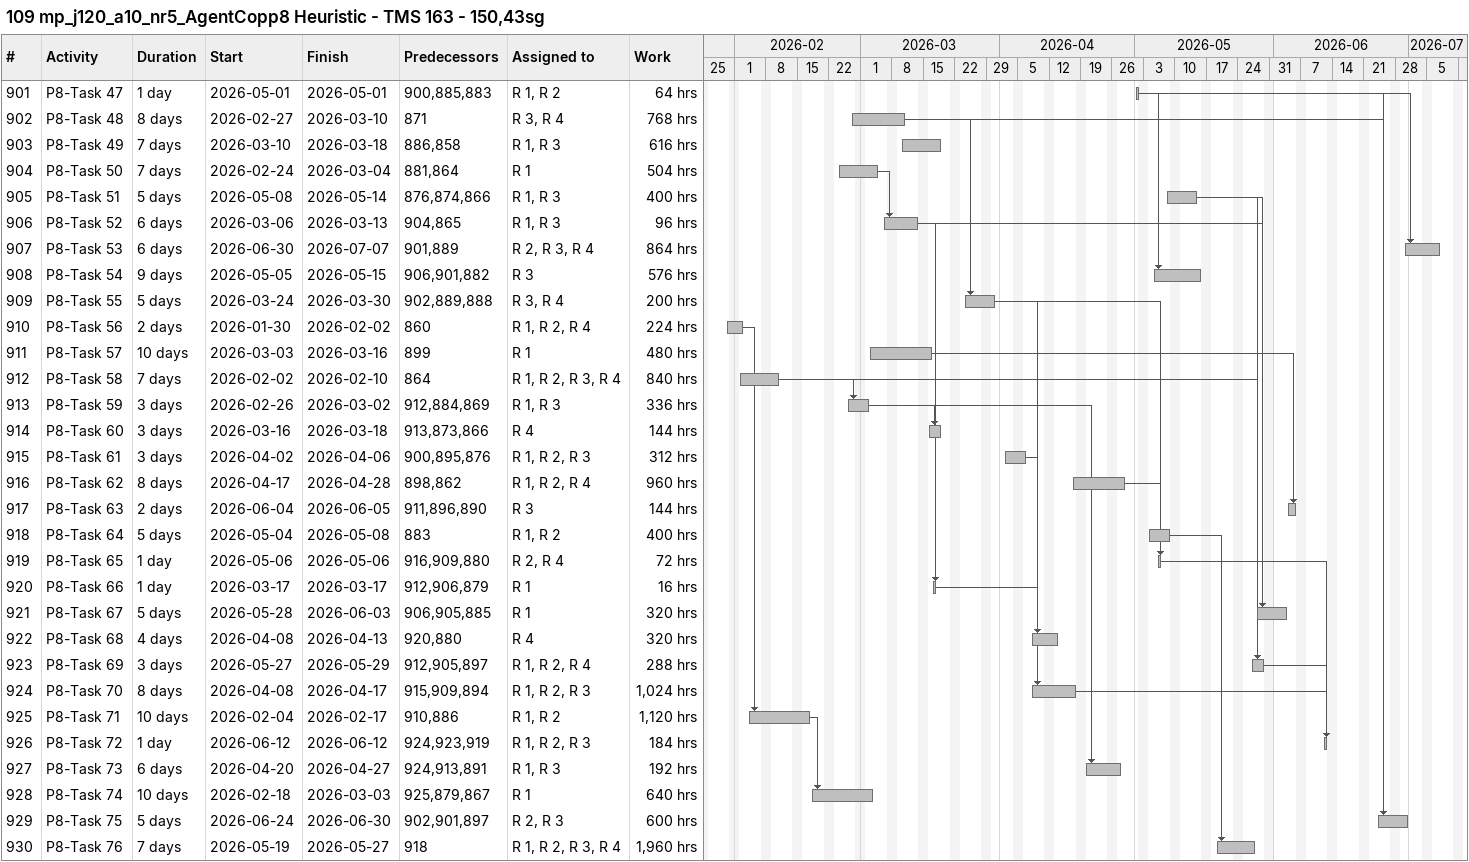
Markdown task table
109 mp_j120_a10_nr5_AgentCopp8 Heuristic - TMS 163 - 150,43sg

| ID | Task | Duration | Start | Finish | Predecessors | Resources | Work (h) |
|---|---|---|---|---|---|---|---|
| 901 | P8-Task 47 | 1d | 2026-05-01 | 2026-05-01 | 900, 885, 883 | R 1, R 2 | 64 |
| 902 | P8-Task 48 | 8d | 2026-02-27 | 2026-03-10 | 871 | R 3, R 4 | 768 |
| 903 | P8-Task 49 | 7d | 2026-03-10 | 2026-03-18 | 886, 858 | R 1, R 3 | 616 |
| 904 | P8-Task 50 | 7d | 2026-02-24 | 2026-03-04 | 881, 864 | R 1 | 504 |
| 905 | P8-Task 51 | 5d | 2026-05-08 | 2026-05-14 | 876, 874, 866 | R 1, R 3 | 400 |
| 906 | P8-Task 52 | 6d | 2026-03-06 | 2026-03-13 | 904, 865 | R 1, R 3 | 96 |
| 907 | P8-Task 53 | 6d | 2026-06-30 | 2026-07-07 | 901, 889 | R 2, R 3, R 4 | 864 |
| 908 | P8-Task 54 | 9d | 2026-05-05 | 2026-05-15 | 906, 901, 882 | R 3 | 576 |
| 909 | P8-Task 55 | 5d | 2026-03-24 | 2026-03-30 | 902, 889, 888 | R 3, R 4 | 200 |
| 910 | P8-Task 56 | 2d | 2026-01-30 | 2026-02-02 | 860 | R 1, R 2, R 4 | 224 |
| 911 | P8-Task 57 | 10d | 2026-03-03 | 2026-03-16 | 899 | R 1 | 480 |
| 912 | P8-Task 58 | 7d | 2026-02-02 | 2026-02-10 | 864 | R 1, R 2, R 3, R 4 | 840 |
| 913 | P8-Task 59 | 3d | 2026-02-26 | 2026-03-02 | 912, 884, 869 | R 1, R 3 | 336 |
| 914 | P8-Task 60 | 3d | 2026-03-16 | 2026-03-18 | 913, 873, 866 | R 4 | 144 |
| 915 | P8-Task 61 | 3d | 2026-04-02 | 2026-04-06 | 900, 895, 876 | R 1, R 2, R 3 | 312 |
| 916 | P8-Task 62 | 8d | 2026-04-17 | 2026-04-28 | 898, 862 | R 1, R 2, R 4 | 960 |
| 917 | P8-Task 63 | 2d | 2026-06-04 | 2026-06-05 | 911, 896, 890 | R 3 | 144 |
| 918 | P8-Task 64 | 5d | 2026-05-04 | 2026-05-08 | 883 | R 1, R 2 | 400 |
| 919 | P8-Task 65 | 1d | 2026-05-06 | 2026-05-06 | 916, 909, 880 | R 2, R 4 | 72 |
| 920 | P8-Task 66 | 1d | 2026-03-17 | 2026-03-17 | 912, 906, 879 | R 1 | 16 |
| 921 | P8-Task 67 | 5d | 2026-05-28 | 2026-06-03 | 906, 905, 885 | R 1 | 320 |
| 922 | P8-Task 68 | 4d | 2026-04-08 | 2026-04-13 | 920, 880 | R 4 | 320 |
| 923 | P8-Task 69 | 3d | 2026-05-27 | 2026-05-29 | 912, 905, 897 | R 1, R 2, R 4 | 288 |
| 924 | P8-Task 70 | 8d | 2026-04-08 | 2026-04-17 | 915, 909, 894 | R 1, R 2, R 3 | 1024 |
| 925 | P8-Task 71 | 10d | 2026-02-04 | 2026-02-17 | 910, 886 | R 1, R 2 | 1120 |
| 926 | P8-Task 72 | 1d | 2026-06-12 | 2026-06-12 | 924, 923, 919 | R 1, R 2, R 3 | 184 |
| 927 | P8-Task 73 | 6d | 2026-04-20 | 2026-04-27 | 924, 913, 891 | R 1, R 3 | 192 |
| 928 | P8-Task 74 | 10d | 2026-02-18 | 2026-03-03 | 925, 879, 867 | R 1 | 640 |
| 929 | P8-Task 75 | 5d | 2026-06-24 | 2026-06-30 | 902, 901, 897 | R 2, R 3 | 600 |
| 930 | P8-Task 76 | 7d | 2026-05-19 | 2026-05-27 | 918 | R 1, R 2, R 3, R 4 | 1960 |
